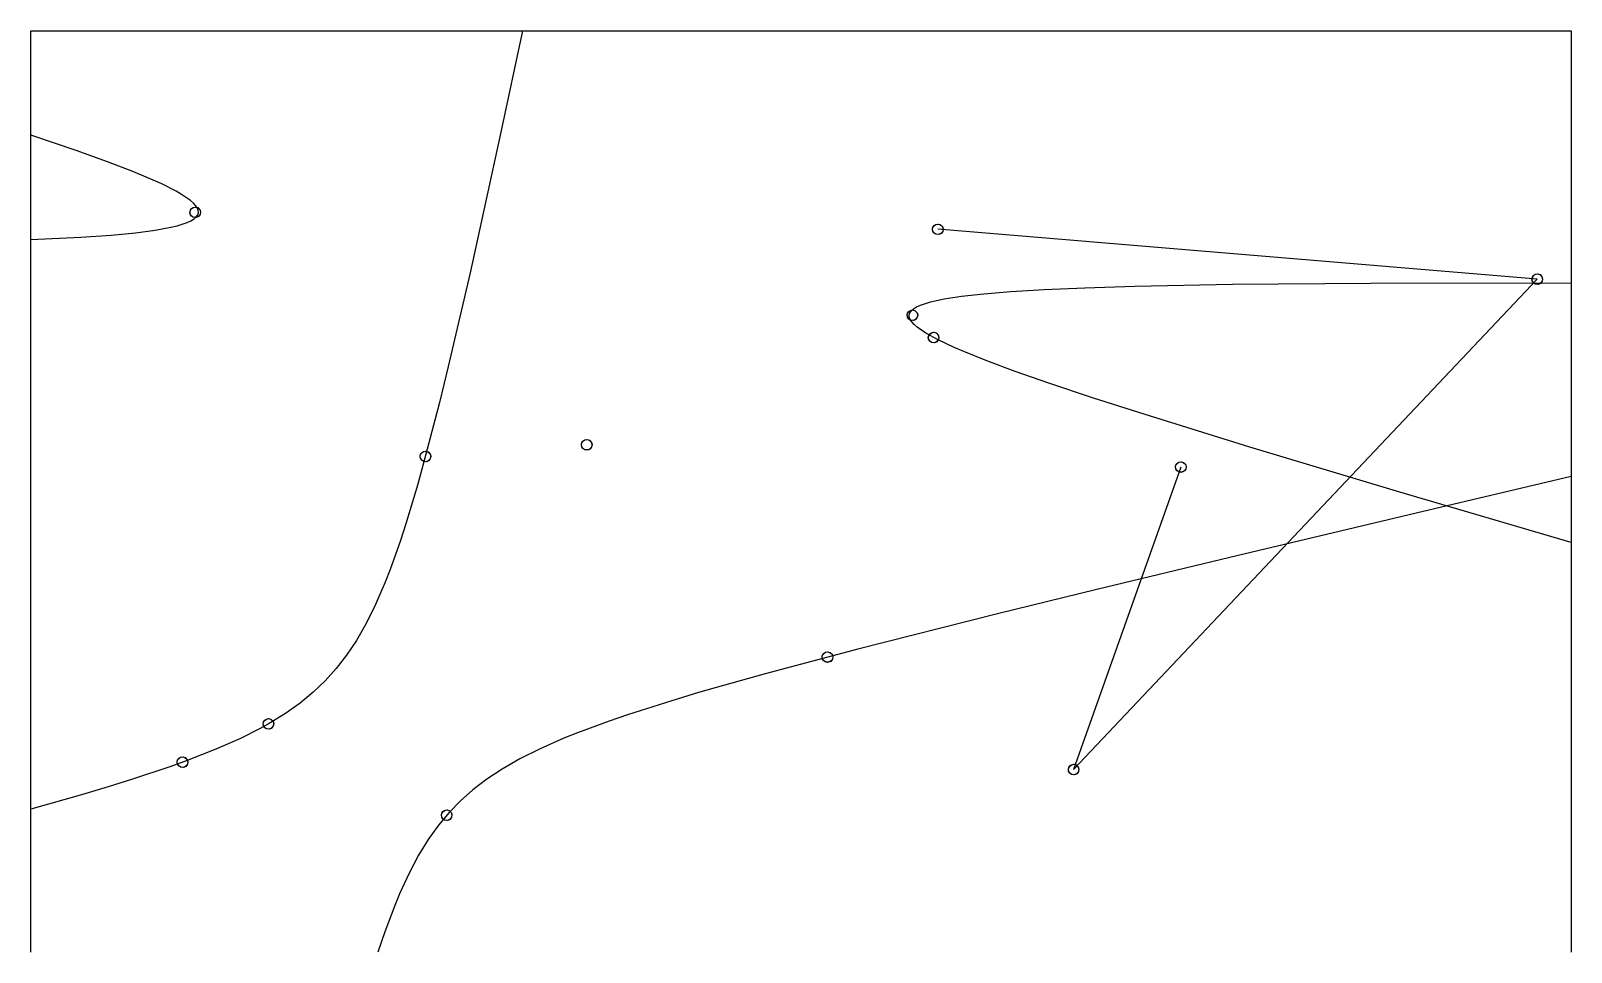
# Model space of a CAD drawing. Header units: millimetres. Extents: x 0 to 1452, y -868 to 0.
import ezdxf

# ---------------------------------------------------------------- set-up
doc = ezdxf.new("R2010")
doc.units = ezdxf.units.MM

msp = doc.modelspace()

# ---------------------------------------------------------------- linework, layer by layer
for points in [[(0, 0), (1452, 0), (1452, -868)], [(0, -868), (0, 0)], [(463.6, 0), (443.2, -95.6), (414.1, -227.9), (393.5, -316.2), (385.2, -350.3), (370.9, -404.9), (364.7, -427.2), (353.5, -464.5), (348.4, -480.3), (338.6, -507.5), (334, -519.4), (324.9, -540.4), (316, -558.5), (307, -574.3), (297.7, -588.3), (287.9, -600.9), (277.5, -612.5), (266.3, -623.2), (253.9, -633.4), (240.2, -643.1), (224.7, -652.6), (216.1, -657.3), (197, -666.9), (174.5, -676.8), (147.5, -687.3), (131.9, -693), (94.9, -705.3), (72.9, -712.2), (47.7, -719.8), (0, -733.3)], [(0, -196.7), (47.3, -194.4), (75.7, -192.4), (98.8, -190.2), (117.3, -187.8), (132, -185.1), (138, -183.6), (147.5, -180.6), (151, -178.9), (153.9, -177.2), (156, -175.3), (157.3, -173.4), (158, -171.4), (157.9, -169.3), (157.1, -167.1), (155.6, -164.8), (153.4, -162.3), (150.5, -159.7), (142.2, -154.1), (136.9, -151), (123.6, -144.3), (96.2, -132.6), (72.3, -123.4), (42.7, -112.7), (0, -98.2)], [(160, -171), (159.6, -172.9), (158.5, -174.5), (156.9, -175.6), (155, -176), (153.1, -175.6), (151.5, -174.5), (150.4, -172.9), (150, -171), (150.4, -169.1), (151.5, -167.5), (153.1, -166.4), (155, -166), (157.3, -166.6), (159.3, -168.4), (160, -170.6), (159.6, -172.9), (158, -175), (155.8, -175.9), (153.4, -175.7), (151.5, -174.5), (150.3, -172.6), (150.1, -170.2), (151, -168), (153.1, -166.4), (155.4, -166), (157.6, -166.7), (159.4, -168.7), (160, -171)], [(860, -187), (859.6, -188.9), (858.5, -190.5), (856.9, -191.6), (855, -192), (853.1, -191.6), (851.5, -190.5), (850.4, -188.9), (850, -187), (850.4, -185.1), (851.5, -183.5), (853.1, -182.4), (855, -182), (857.3, -182.6), (859.3, -184.4), (860, -186.6), (859.6, -188.9), (858, -191), (855.8, -191.9), (853.4, -191.7), (851.5, -190.5), (850.3, -188.6), (850.1, -186.2), (851, -184), (853.1, -182.4), (855.4, -182), (857.6, -182.7), (859.4, -184.7), (860, -187)], [(1084, -411), (983, -696), (1420, -234), (855, -187)], [(1425, -234), (1424.6, -235.9), (1423.5, -237.5), (1421.9, -238.6), (1420, -239), (1418.1, -238.6), (1416.5, -237.5), (1415.4, -235.9), (1415, -234), (1415.4, -232.1), (1416.5, -230.5), (1418.1, -229.4), (1420, -229), (1422.3, -229.6), (1424.3, -231.4), (1425, -233.6), (1424.6, -235.9), (1423, -238), (1420.8, -238.9), (1418.4, -238.7), (1416.5, -237.5), (1415.3, -235.6), (1415.1, -233.2), (1416, -231), (1418.1, -229.4), (1420.4, -229), (1422.6, -229.7), (1424.4, -231.7), (1425, -234)], [(1452, -481.9), (1290.4, -434.5), (1149, -392.1), (1050.5, -361.6), (1000.9, -345.7), (960.6, -332.2), (927.8, -320.8), (901.1, -310.9), (879.6, -302.2), (870.5, -298.3), (855.3, -291.2), (843.8, -284.9), (835.5, -279.3), (832.6, -276.7), (830.4, -274.2), (828.9, -271.9), (828.1, -269.7), (828, -267.6), (828.7, -265.6), (830.1, -263.7), (832.1, -261.8), (835, -260.1), (838.5, -258.4), (848, -255.4), (860.9, -252.5), (877.4, -250), (898.2, -247.7), (923.8, -245.6), (955.2, -243.7), (993.5, -242), (1040.6, -240.5), (1132.8, -238.8), (1263, -237.6), (1452, -237.3)], [(836, -268), (835.6, -269.9), (834.5, -271.5), (832.9, -272.6), (831, -273), (829.1, -272.6), (827.5, -271.5), (826.4, -269.9), (826, -268), (826.4, -266.1), (827.5, -264.5), (829.1, -263.4), (831, -263), (833.3, -263.6), (835.3, -265.4), (836, -267.6), (835.6, -269.9), (834, -272), (831.8, -272.9), (829.4, -272.7), (827.5, -271.5), (826.3, -269.6), (826.1, -267.2), (827, -265), (829.1, -263.4), (831.4, -263), (833.6, -263.7), (835.4, -265.7), (836, -268)], [(856, -289), (855.6, -290.9), (854.5, -292.5), (852.9, -293.6), (851, -294), (849.1, -293.6), (847.5, -292.5), (846.4, -290.9), (846, -289), (846.4, -287.1), (847.5, -285.5), (849.1, -284.4), (851, -284), (853.3, -284.6), (855.3, -286.4), (856, -288.6), (855.6, -290.9), (854, -293), (851.8, -293.9), (849.4, -293.7), (847.5, -292.5), (846.3, -290.6), (846.1, -288.2), (847, -286), (849.1, -284.4), (851.4, -284), (853.6, -284.7), (855.4, -286.7), (856, -289)], [(529, -390), (528.6, -391.9), (527.5, -393.5), (525.9, -394.6), (524, -395), (522.1, -394.6), (520.5, -393.5), (519.4, -391.9), (519, -390), (519.4, -388.1), (520.5, -386.5), (522.1, -385.4), (524, -385), (526.3, -385.6), (528.3, -387.4), (529, -389.6), (528.6, -391.9), (527, -394), (524.8, -394.9), (522.4, -394.7), (520.5, -393.5), (519.3, -391.6), (519.1, -389.2), (520, -387), (522.1, -385.4), (524.4, -385), (526.6, -385.7), (528.4, -387.7), (529, -390)], [(377, -401), (376.6, -402.9), (375.5, -404.5), (373.9, -405.6), (372, -406), (370.1, -405.6), (368.5, -404.5), (367.4, -402.9), (367, -401), (367.4, -399.1), (368.5, -397.5), (370.1, -396.4), (372, -396), (374.3, -396.6), (376.3, -398.4), (377, -400.6), (376.6, -402.9), (375, -405), (372.8, -405.9), (370.4, -405.7), (368.5, -404.5), (367.3, -402.6), (367.1, -400.2), (368, -398), (370.1, -396.4), (372.4, -396), (374.6, -396.7), (376.4, -398.7), (377, -401)], [(1089, -411), (1088.6, -412.9), (1087.5, -414.5), (1085.9, -415.6), (1084, -416), (1082.1, -415.6), (1080.5, -414.5), (1079.4, -412.9), (1079, -411), (1079.4, -409.1), (1080.5, -407.5), (1082.1, -406.4), (1084, -406), (1086.3, -406.6), (1088.3, -408.4), (1089, -410.6), (1088.6, -412.9), (1087, -415), (1084.8, -415.9), (1082.4, -415.7), (1080.5, -414.5), (1079.3, -412.6), (1079.1, -410.2), (1080, -408), (1082.1, -406.4), (1084.4, -406), (1086.6, -406.7), (1088.4, -408.7), (1089, -411)], [(1452, -420), (1306, -454.4), (1130.2, -496.2), (1005, -526.4), (911.1, -549.4), (779.7, -582.5), (692.1, -605.8), (629.3, -623.5), (604.2, -631.1), (562.6, -644.4), (545.1, -650.3), (515.4, -661.3), (502.5, -666.5), (480, -676.4), (460.9, -686), (444.3, -695.5), (429.8, -705), (416.8, -715), (405, -725.4), (394.2, -736.5), (384.2, -748.5), (374.7, -761.8), (365.5, -776.7), (356.6, -793.5), (347.6, -813), (343, -823.9), (333.6, -848.8), (327.1, -868)], [(756, -590), (755.6, -591.9), (754.5, -593.5), (752.9, -594.6), (751, -595), (749.1, -594.6), (747.5, -593.5), (746.4, -591.9), (746, -590), (746.4, -588.1), (747.5, -586.5), (749.1, -585.4), (751, -585), (753.3, -585.6), (755.3, -587.4), (756, -589.6), (755.6, -591.9), (754, -594), (751.8, -594.9), (749.4, -594.7), (747.5, -593.5), (746.3, -591.6), (746.1, -589.2), (747, -587), (749.1, -585.4), (751.4, -585), (753.6, -585.7), (755.4, -587.7), (756, -590)], [(229, -653), (228.6, -654.9), (227.5, -656.5), (225.9, -657.6), (224, -658), (222.1, -657.6), (220.5, -656.5), (219.4, -654.9), (219, -653), (219.4, -651.1), (220.5, -649.5), (222.1, -648.4), (224, -648), (226.3, -648.6), (228.3, -650.4), (229, -652.6), (228.6, -654.9), (227, -657), (224.8, -657.9), (222.4, -657.7), (220.5, -656.5), (219.3, -654.6), (219.1, -652.2), (220, -650), (222.1, -648.4), (224.4, -648), (226.6, -648.7), (228.4, -650.7), (229, -653)], [(148, -689), (147.6, -690.9), (146.5, -692.5), (144.9, -693.6), (143, -694), (141.1, -693.6), (139.5, -692.5), (138.4, -690.9), (138, -689), (138.4, -687.1), (139.5, -685.5), (141.1, -684.4), (143, -684), (145.3, -684.6), (147.3, -686.4), (148, -688.6), (147.6, -690.9), (146, -693), (143.8, -693.9), (141.4, -693.7), (139.5, -692.5), (138.3, -690.6), (138.1, -688.2), (139, -686), (141.1, -684.4), (143.4, -684), (145.6, -684.7), (147.4, -686.7), (148, -689)], [(988, -696), (987.6, -697.9), (986.5, -699.5), (984.9, -700.6), (983, -701), (981.1, -700.6), (979.5, -699.5), (978.4, -697.9), (978, -696), (978.4, -694.1), (979.5, -692.5), (981.1, -691.4), (983, -691), (985.3, -691.6), (987.3, -693.4), (988, -695.6), (987.6, -697.9), (986, -700), (983.8, -700.9), (981.4, -700.7), (979.5, -699.5), (978.3, -697.6), (978.1, -695.2), (979, -693), (981.1, -691.4), (983.4, -691), (985.6, -691.7), (987.4, -693.7), (988, -696)], [(397, -739), (396.6, -740.9), (395.5, -742.5), (393.9, -743.6), (392, -744), (390.1, -743.6), (388.5, -742.5), (387.4, -740.9), (387, -739), (387.4, -737.1), (388.5, -735.5), (390.1, -734.4), (392, -734), (394.3, -734.6), (396.3, -736.4), (397, -738.6), (396.6, -740.9), (395, -743), (392.8, -743.9), (390.4, -743.7), (388.5, -742.5), (387.3, -740.6), (387.1, -738.2), (388, -736), (390.1, -734.4), (392.4, -734), (394.6, -734.7), (396.4, -736.7), (397, -739)]]:
    msp.add_lwpolyline(points)

doc.saveas('drawing.dxf')
